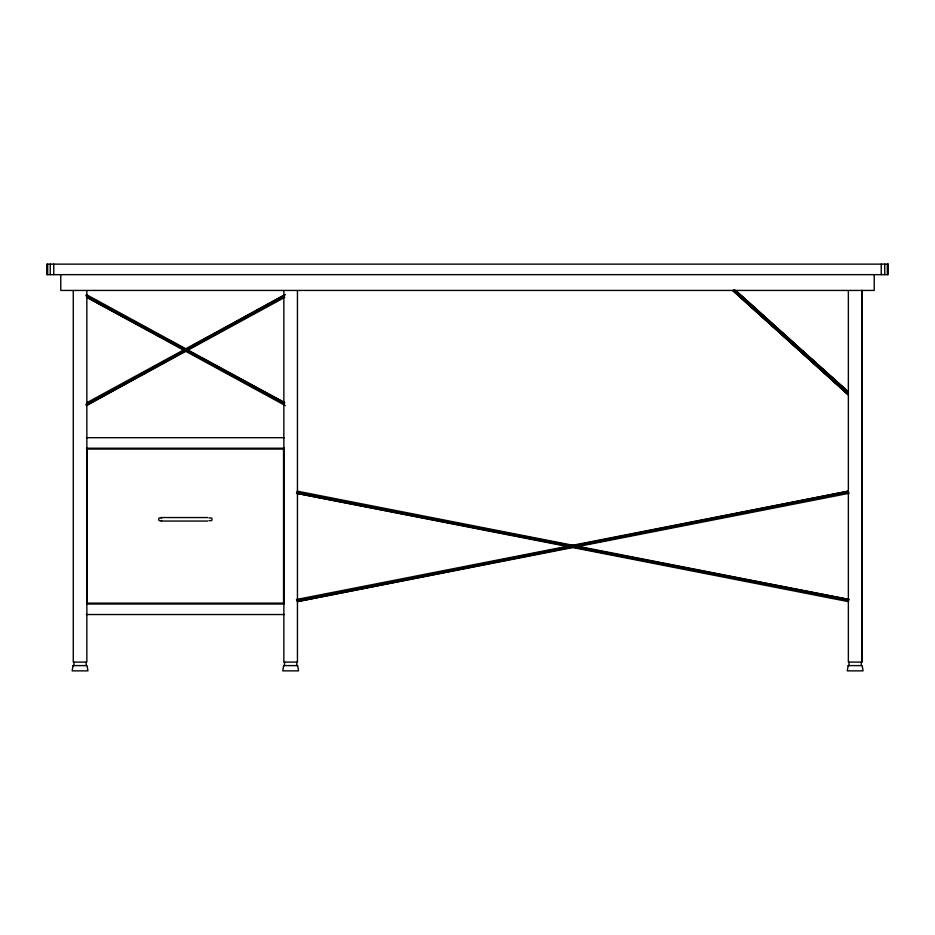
<?xml version="1.0" encoding="UTF-8"?>
<svg xmlns="http://www.w3.org/2000/svg" width="935" height="935" viewBox="0 0 935 935"><rect width="100%" height="100%" fill="white"/><g stroke="black" fill="none" stroke-linecap="round" stroke-linejoin="round"><path stroke-width="1.4" d="M848.361 290.785L848.361 662.097L861.953 662.097L861.953 290.434M86.815 402.728L285.304 294.513L85.915 404.504L284.392 296.29L86.289 405.58L284.766 297.365M161.697 520.62L159.067 520.62L158.634 519.299L159.067 517.99L161.697 517.99M209.031 517.99L211.661 517.99L212.105 519.299L211.661 520.62L209.031 520.62M296.465 599.499L848.372 491.144L296.839 600.574L848.746 492.219L297.213 601.649L849.12 493.294M86.324 437.697L284.357 437.697M86.324 448.216L284.357 448.216M161.042 517.546L207.722 517.546M161.042 521.052L207.722 521.052M86.873 604.022L283.959 604.022L283.959 448.216M86.324 614.54L284.357 614.54M297.201 491.156L849.12 599.487L296.839 492.231L848.746 600.562L296.465 493.306L848.372 601.637M86.277 294.525L284.766 402.716L85.903 295.6L284.392 403.791L86.815 297.365L285.304 405.568M848.197 391.788L734.244 290.376L847.987 392.688M848.185 391.695L735.144 290.282L800.115 348.802M802.277 350.754L847.788 391.718M848.442 394.663L732.876 290.528L848.045 394.699M733.052 290.808L848.454 394.687M735.868 290.505L847.858 391.742M735.915 291.895L733.753 289.944L736.827 292.877M748.877 303.641L751.039 305.593M754.276 308.538L756.438 310.49M781.286 333L784.523 335.934M797.485 347.68L805.047 354.529M830.97 378.009L833.132 379.972M753.949 308.538L758.227 312.442M762.504 316.357L765.718 319.302M777.488 330.067L788.182 339.849M791.396 342.783L795.673 346.698M799.951 350.613L818.148 367.245M820.287 369.208L848.103 394.652M887.315 264.137L887.315 274.656M884.744 264.137L884.744 274.656M881.237 264.137L881.237 274.656M874.225 274.656L874.225 290.434L60.775 290.434L60.775 274.656M861.953 290.785L861.953 662.097M861.299 662.097L861.299 665.603M849.027 662.097L849.027 665.603M297.447 290.785L297.447 662.097L283.854 662.097L283.854 290.785M296.792 662.097L296.792 665.603M284.52 662.097L284.52 665.603M86.85 290.785L86.85 662.097L73.269 662.097L73.269 290.785M86.195 662.097L86.195 665.603M73.923 662.097L73.923 665.603M53.762 264.137L53.762 274.656M50.256 264.137L50.256 274.656M47.685 264.137L47.685 274.656M73.047 665.603L72.17 670.862L87.948 670.862L87.072 665.603L73.047 665.603M283.644 665.603L282.767 670.862L298.546 670.862L297.669 665.603L283.644 665.603M848.15 665.603L847.274 670.862L863.052 670.862L862.175 665.603L848.15 665.603M888.25 264.137L46.75 264.137L46.75 274.656L888.25 274.656L888.25 264.137M283.539 449.069L87.189 449.069L87.189 603.122L283.539 603.122L283.539 449.069"/></g></svg>
